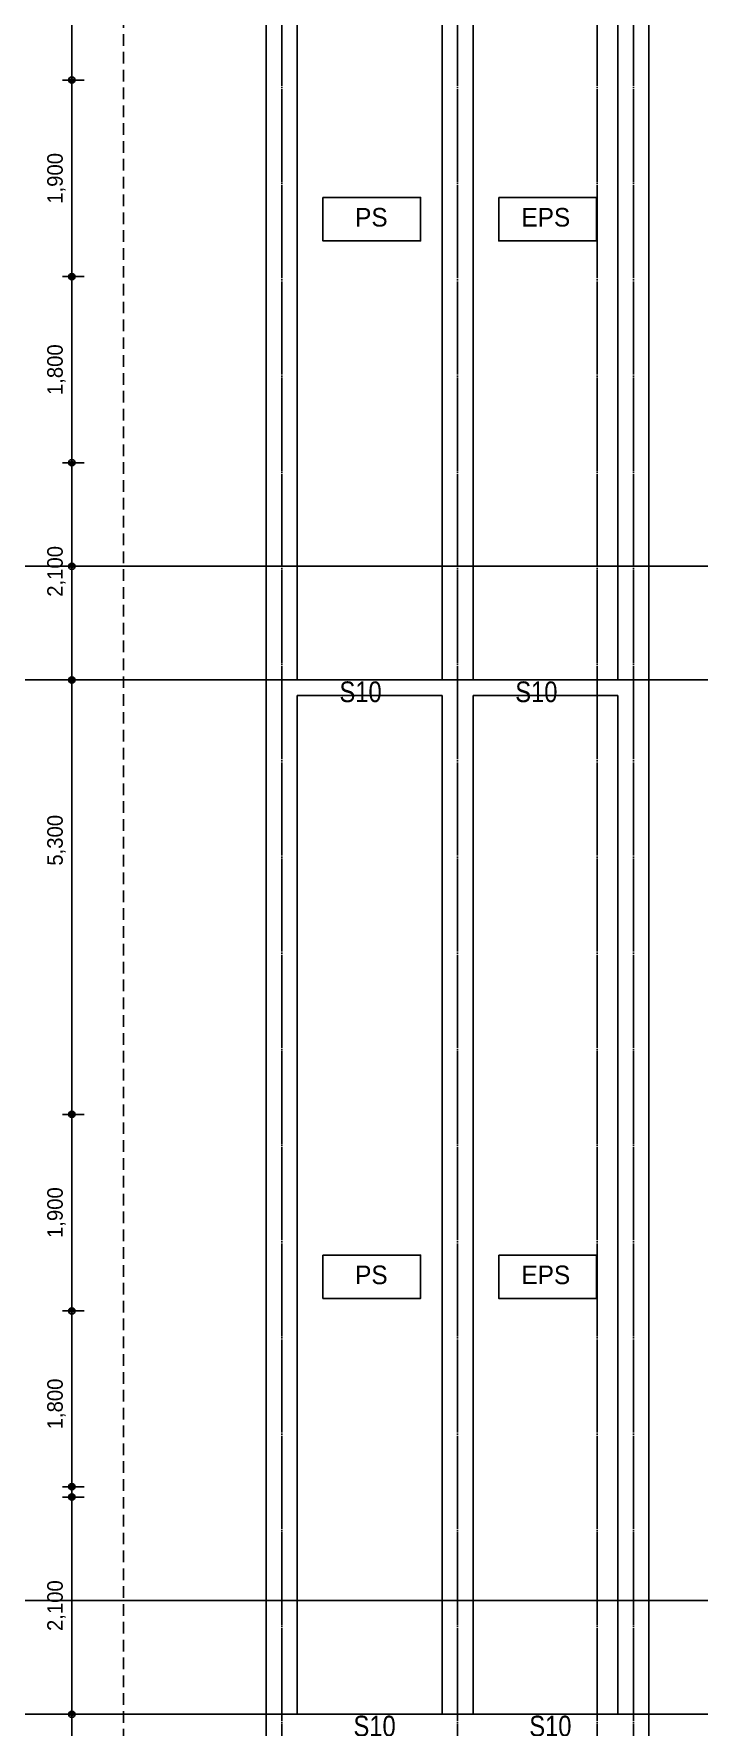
# Model space of a CAD drawing. Header units: millimetres. Extents: x 11948722 to 13111668, y -10771712 to -10232988.
# Drawn here: x 12228435 to 12234868, y -10556859 to -10540487 of the extents above; entities that cross this region are included whole.
import ezdxf
from ezdxf.enums import TextEntityAlignment as Align

# ---------------------------------------------------------------- set-up
doc = ezdxf.new("R2010")
doc.units = ezdxf.units.MM
doc.header["$LTSCALE"] = 150
doc.header["$MEASUREMENT"] = 0
doc.linetypes.add('CEN', pattern=[6.2, 6, -0.1, 0, -0.1])
doc.linetypes.add('HID', pattern=[2.3, 1.5, -0.8])
doc.layers.get('0').update_dxf_attribs({"linetype": 'CONTINUOUS'})
doc.layers.get('Defpoints').update_dxf_attribs({"color": 117, "linetype": 'CONTINUOUS'})
for name, color, linetype in [('A-중심선', 10, 'CEN'), ('CON-C', 2, 'CONTINUOUS'), ('elev', 8, 'HID'), ('Xref-계단단면도$0$3 dim0', 7, 'CONTINUOUS'), ('Xref-계단단면도$0$TEX', 3, 'CONTINUOUS'), ('Xref-계단단면도$0$TEX-SYM', 3, 'CONTINUOUS')]:
    doc.layers.add(name, color=color, linetype=linetype)
doc.styles.add('A.NARROW', font='ARIALN.TTF')
doc.styles.add('Xref-계단단면도$0$나눔고딕 Se', font='')
doc.styles.add('Xref-계단단면도$0$돋움', font='')
doc.styles.get('Xref-계단단면도$0$나눔고딕 Se').set_extended_font_data('Dotum')
doc.styles.get('Xref-계단단면도$0$돋움').set_extended_font_data('Dotum')
doc.dimstyles.new('Xref-계단단면도$0$A1-100', dxfattribs={"dimtxt": 3, "dimasz": 1, "dimexe": 2, "dimexo": 2, "dimgap": 1, "dimtad": 1, "dimdec": 0, "dimzin": 12, "dimdsep": 46, "dimlunit": 6, "dimtxsty": 'Xref-계단단면도$0$나눔고딕 Se', "dimblk1": 'Xref-계단단면도$0$DIMDOT', "dimblk2": 'Xref-계단단면도$0$DIMDOT', "dimsah": 1, "dimcen": -1, "dimdle": 2, "dimclrd": 256, "dimclre": 256, "dimclrt": 3, "dimadec": 0, "dimazin": 0, "dimtfac": 1, "dimtdec": 0, "dimtix": 1, "dimtmove": 2, "dimatfit": 3, "dimldrblk": 'Xref-계단단면도$0$DIMDOT', "dimfxl": 1, "dimtvp": 1, "dimtolj": 1, "dimtzin": 12, "dimlwd": -1, "dimlwe": -1, "dimarcsym": 0})

# ---------------------------------------------------------------- blocks, each defined once
blk = doc.blocks.new('Xref-계단단면도$0$DIMDOT')
at = {"color": 0}
blk.add_line((-2, 0), (2, 0), dxfattribs=at)
for radius in [0.5, 0.25]:
    blk.add_circle((0, 0), radius, dxfattribs=at)
blk = doc.blocks.new('*D831')
at = {"layer": 'Defpoints', "color": 0, "transparency": 16777216}
for p in [(12228591, -10544634), (12228591, -10546734), (12228802, -10546734)]:
    blk.add_point(p, dxfattribs=at)
at = {"layer": 'Xref-계단단면도$0$3 dim0', "transparency": 16777216}
for p, q in [((12228711, -10544634), (12228922, -10544634)), ((12228802, -10544694), (12228802, -10546674)), ((12228711, -10546734), (12228922, -10546734))]:
    blk.add_line(p, q, dxfattribs=at)
at = {"layer": 'Xref-계단단면도$0$3 dim0', "transparency": 16777216, "xscale": 60, "yscale": 60, "zscale": 60}
for p, rotation in [((12228802, -10544634), 90), ((12228802, -10546734), 270)]:
    blk.add_blockref('Xref-계단단면도$0$DIMDOT', p, dxfattribs=dict(at, rotation=rotation))
at = {"layer": 'Xref-계단단면도$0$3 dim0', "color": 3, "transparency": 16777216, "insert": (12228653, -10545684), "char_height": 150, "attachment_point": 5, "rotation": 90, "style": 'Xref-계단단면도$0$나눔고딕 Se'}
blk.add_mtext('\\A1;2,100', dxfattribs=at)
blk = doc.blocks.new('*D832')
at = {"layer": 'Defpoints', "color": 0, "transparency": 16777216}
for p in [(12228591, -10542834), (12228802, -10542834), (12228591, -10544634)]:
    blk.add_point(p, dxfattribs=at)
at = {"layer": 'Xref-계단단면도$0$3 dim0', "transparency": 16777216}
for p, q in [((12228711, -10542834), (12228922, -10542834)), ((12228802, -10544574), (12228802, -10542894)), ((12228711, -10544634), (12228922, -10544634))]:
    blk.add_line(p, q, dxfattribs=at)
at = {"layer": 'Xref-계단단면도$0$3 dim0', "transparency": 16777216, "xscale": 60, "yscale": 60, "zscale": 60}
for p, rotation in [((12228802, -10542834), 90), ((12228802, -10544634), 270)]:
    blk.add_blockref('Xref-계단단면도$0$DIMDOT', p, dxfattribs=dict(at, rotation=rotation))
at = {"layer": 'Xref-계단단면도$0$3 dim0', "color": 3, "transparency": 16777216, "insert": (12228653, -10543734), "char_height": 150, "attachment_point": 5, "rotation": 90, "style": 'Xref-계단단면도$0$나눔고딕 Se'}
blk.add_mtext('\\A1;1,800', dxfattribs=at)
blk = doc.blocks.new('*D833')
at = {"layer": 'Defpoints', "color": 0, "transparency": 16777216}
for p in [(12228591, -10540934), (12228802, -10540934), (12228591, -10542834)]:
    blk.add_point(p, dxfattribs=at)
at = {"layer": 'Xref-계단단면도$0$3 dim0', "transparency": 16777216}
for p, q in [((12228711, -10540934), (12228922, -10540934)), ((12228802, -10542774), (12228802, -10540994)), ((12228711, -10542834), (12228922, -10542834))]:
    blk.add_line(p, q, dxfattribs=at)
at = {"layer": 'Xref-계단단면도$0$3 dim0', "transparency": 16777216, "xscale": 60, "yscale": 60, "zscale": 60}
for p, rotation in [((12228802, -10540934), 90), ((12228802, -10542834), 270)]:
    blk.add_blockref('Xref-계단단면도$0$DIMDOT', p, dxfattribs=dict(at, rotation=rotation))
at = {"layer": 'Xref-계단단면도$0$3 dim0', "color": 3, "transparency": 16777216, "insert": (12228653, -10541884), "char_height": 150, "attachment_point": 5, "rotation": 90, "style": 'Xref-계단단면도$0$나눔고딕 Se'}
blk.add_mtext('\\A1;1,900', dxfattribs=at)
blk = doc.blocks.new('*D834')
at = {"layer": 'Defpoints', "color": 0, "transparency": 16777216}
for p in [(12228591, -10535634), (12228591, -10540934), (12228802, -10540934)]:
    blk.add_point(p, dxfattribs=at)
at = {"layer": 'Xref-계단단면도$0$3 dim0', "transparency": 16777216}
for p, q in [((12228711, -10535634), (12228922, -10535634)), ((12228802, -10535694), (12228802, -10540874)), ((12228711, -10540934), (12228922, -10540934))]:
    blk.add_line(p, q, dxfattribs=at)
at = {"layer": 'Xref-계단단면도$0$3 dim0', "transparency": 16777216, "xscale": 60, "yscale": 60, "zscale": 60}
for p, rotation in [((12228802, -10535634), 90), ((12228802, -10540934), 270)]:
    blk.add_blockref('Xref-계단단면도$0$DIMDOT', p, dxfattribs=dict(at, rotation=rotation))
at = {"layer": 'Xref-계단단면도$0$3 dim0', "color": 3, "transparency": 16777216, "insert": (12228653, -10538284), "char_height": 150, "attachment_point": 5, "rotation": 90, "style": 'Xref-계단단면도$0$나눔고딕 Se'}
blk.add_mtext('\\A1;5,300', dxfattribs=at)
blk = doc.blocks.new('*D837')
at = {"layer": 'Defpoints', "color": 0, "transparency": 16777216}
for p in [(12228591, -10554634), (12228591, -10556734), (12228802, -10556734)]:
    blk.add_point(p, dxfattribs=at)
at = {"layer": 'Xref-계단단면도$0$3 dim0', "transparency": 16777216}
for p, q in [((12228711, -10554634), (12228922, -10554634)), ((12228802, -10554694), (12228802, -10556674)), ((12228711, -10556734), (12228922, -10556734))]:
    blk.add_line(p, q, dxfattribs=at)
at = {"layer": 'Xref-계단단면도$0$3 dim0', "transparency": 16777216, "xscale": 60, "yscale": 60, "zscale": 60}
for p, rotation in [((12228802, -10554634), 90), ((12228802, -10556734), 270)]:
    blk.add_blockref('Xref-계단단면도$0$DIMDOT', p, dxfattribs=dict(at, rotation=rotation))
at = {"layer": 'Xref-계단단면도$0$3 dim0', "color": 3, "transparency": 16777216, "insert": (12228653, -10555684), "char_height": 150, "attachment_point": 5, "rotation": 90, "style": 'Xref-계단단면도$0$나눔고딕 Se'}
blk.add_mtext('\\A1;2,100', dxfattribs=at)
blk = doc.blocks.new('*D838')
at = {"layer": 'Defpoints', "color": 0, "transparency": 16777216}
for p in [(12228591, -10552834), (12228802, -10552834), (12228591, -10554634)]:
    blk.add_point(p, dxfattribs=at)
at = {"layer": 'Xref-계단단면도$0$3 dim0', "transparency": 16777216}
for p, q in [((12228711, -10552834), (12228922, -10552834)), ((12228802, -10554574), (12228802, -10552894)), ((12228711, -10554634), (12228922, -10554634))]:
    blk.add_line(p, q, dxfattribs=at)
at = {"layer": 'Xref-계단단면도$0$3 dim0', "transparency": 16777216, "xscale": 60, "yscale": 60, "zscale": 60}
for p, rotation in [((12228802, -10552834), 90), ((12228802, -10554634), 270)]:
    blk.add_blockref('Xref-계단단면도$0$DIMDOT', p, dxfattribs=dict(at, rotation=rotation))
at = {"layer": 'Xref-계단단면도$0$3 dim0', "color": 3, "transparency": 16777216, "insert": (12228653, -10553734), "char_height": 150, "attachment_point": 5, "rotation": 90, "style": 'Xref-계단단면도$0$나눔고딕 Se'}
blk.add_mtext('\\A1;1,800', dxfattribs=at)
blk = doc.blocks.new('*D839')
at = {"layer": 'Defpoints', "color": 0, "transparency": 16777216}
for p in [(12228591, -10550934), (12228802, -10550934), (12228591, -10552834)]:
    blk.add_point(p, dxfattribs=at)
at = {"layer": 'Xref-계단단면도$0$3 dim0', "transparency": 16777216}
for p, q in [((12228711, -10550934), (12228922, -10550934)), ((12228802, -10552774), (12228802, -10550994)), ((12228711, -10552834), (12228922, -10552834))]:
    blk.add_line(p, q, dxfattribs=at)
at = {"layer": 'Xref-계단단면도$0$3 dim0', "transparency": 16777216, "xscale": 60, "yscale": 60, "zscale": 60}
for p, rotation in [((12228802, -10550934), 90), ((12228802, -10552834), 270)]:
    blk.add_blockref('Xref-계단단면도$0$DIMDOT', p, dxfattribs=dict(at, rotation=rotation))
at = {"layer": 'Xref-계단단면도$0$3 dim0', "color": 3, "transparency": 16777216, "insert": (12228653, -10551884), "char_height": 150, "attachment_point": 5, "rotation": 90, "style": 'Xref-계단단면도$0$나눔고딕 Se'}
blk.add_mtext('\\A1;1,900', dxfattribs=at)
blk = doc.blocks.new('*D840')
at = {"layer": 'Defpoints', "color": 0, "transparency": 16777216}
for p in [(12228591, -10545634), (12228591, -10550934), (12228802, -10550934)]:
    blk.add_point(p, dxfattribs=at)
at = {"layer": 'Xref-계단단면도$0$3 dim0', "transparency": 16777216}
for p, q in [((12228711, -10545634), (12228922, -10545634)), ((12228802, -10545694), (12228802, -10550874)), ((12228711, -10550934), (12228922, -10550934))]:
    blk.add_line(p, q, dxfattribs=at)
at = {"layer": 'Xref-계단단면도$0$3 dim0', "transparency": 16777216, "xscale": 60, "yscale": 60, "zscale": 60}
for p, rotation in [((12228802, -10545634), 90), ((12228802, -10550934), 270)]:
    blk.add_blockref('Xref-계단단면도$0$DIMDOT', p, dxfattribs=dict(at, rotation=rotation))
at = {"layer": 'Xref-계단단면도$0$3 dim0', "color": 3, "transparency": 16777216, "insert": (12228653, -10548284), "char_height": 150, "attachment_point": 5, "rotation": 90, "style": 'Xref-계단단면도$0$나눔고딕 Se'}
blk.add_mtext('\\A1;5,300', dxfattribs=at)
blk = doc.blocks.new('*D844')
at = {"layer": 'Defpoints', "color": 0, "transparency": 16777216}
for p in [(12228591, -10554534), (12228591, -10559834), (12228802, -10559834)]:
    blk.add_point(p, dxfattribs=at)
at = {"layer": 'Xref-계단단면도$0$3 dim0', "transparency": 16777216}
for p, q in [((12228711, -10554534), (12228922, -10554534)), ((12228802, -10554594), (12228802, -10559774)), ((12228711, -10559834), (12228922, -10559834))]:
    blk.add_line(p, q, dxfattribs=at)
at = {"layer": 'Xref-계단단면도$0$3 dim0', "transparency": 16777216, "xscale": 60, "yscale": 60, "zscale": 60}
for p, rotation in [((12228802, -10554534), 90), ((12228802, -10559834), 270)]:
    blk.add_blockref('Xref-계단단면도$0$DIMDOT', p, dxfattribs=dict(at, rotation=rotation))
at = {"layer": 'Xref-계단단면도$0$3 dim0', "color": 3, "transparency": 16777216, "insert": (12228653, -10557184), "char_height": 150, "attachment_point": 5, "rotation": 90, "style": 'Xref-계단단면도$0$나눔고딕 Se'}
blk.add_mtext('\\A1;5,300', dxfattribs=at)

msp = doc.modelspace()

# ---------------------------------------------------------------- linework, layer by layer
at = {"layer": 'A-중심선'}
for p, q in [((12230832.6, -10528928.7), (12230832.6, -10579914.8)), ((12232532.6, -10528928.7), (12232532.6, -10579914.8)), ((12233882.6, -10528928.7), (12233882.6, -10579914.8)), ((12234232.6, -10528928.7), (12234232.6, -10579914.8))]:
    msp.add_line(p, q, dxfattribs=at)
at = {"layer": 'A-중심선', "linetype": 'ByBlock', "ltscale": 0.5}
for p, q in [((12221637.3, -10545633.8), (12239263.3, -10545633.8)), ((12221637.3, -10546733.8), (12239263.3, -10546733.8)), ((12221637.3, -10555633.8), (12239263.3, -10555633.8)), ((12221637.3, -10556733.8), (12239263.3, -10556733.8))]:
    msp.add_line(p, q, dxfattribs=at)
at = {"layer": 'CON-C'}
for p, q in [((12230682.6, -10531083.8), (12230682.6, -10578333.8)), ((12234382.6, -10566733.8), (12234382.6, -10531133.8)), ((12230982.6, -10546733.8), (12230982.6, -10535783.8)), ((12232382.6, -10535783.8), (12232382.6, -10546733.8)), ((12232682.6, -10546733.8), (12232682.6, -10535783.8)), ((12234082.6, -10546733.8), (12234082.6, -10535783.8)), ((12232382.6, -10546733.8), (12230982.6, -10546733.8)), ((12234082.6, -10546733.8), (12232682.6, -10546733.8)), ((12230982.6, -10546883.8), (12232382.6, -10546883.8)), ((12230982.6, -10556733.8), (12230982.6, -10546883.8)), ((12232382.6, -10546883.8), (12232382.6, -10556733.8)), ((12234082.6, -10546883.8), (12232682.6, -10546883.8)), ((12232682.6, -10556733.8), (12232682.6, -10546883.8)), ((12234082.6, -10556733.8), (12234082.6, -10546883.8)), ((12232382.6, -10556733.8), (12230982.6, -10556733.8)), ((12234082.6, -10556733.8), (12232682.6, -10556733.8))]:
    msp.add_line(p, q, dxfattribs=at)
at = {"layer": 'elev', "linetype": 'HID', "ltscale": 0.5}
msp.add_lwpolyline([(12229300.6, -10562853.8), (12229300.6, -10532427.1)], dxfattribs=at)
at = {"layer": 'Xref-계단단면도$0$TEX-SYM'}
for points in [[(12231229.9, -10542068), (12232174.3, -10542068), (12232174.3, -10542488), (12231229.9, -10542488)], [(12232929.9, -10542068), (12233874.3, -10542068), (12233874.3, -10542488), (12232929.9, -10542488)], [(12231229.9, -10552293.9), (12232174.3, -10552293.9), (12232174.3, -10552713.9), (12231229.9, -10552713.9)], [(12232929.9, -10552293.9), (12233874.3, -10552293.9), (12233874.3, -10552713.9), (12232929.9, -10552713.9)]]:
    msp.add_lwpolyline(points, close=True, dxfattribs=at)

# ---------------------------------------------------------------- texts
at = {"layer": 'Defpoints', "style": 'A.NARROW'}
for p in [(12231390.5, -10546848.2), (12233090.5, -10546848.2), (12231526, -10556848.2), (12233226, -10556848.2)]:
    msp.add_text('S10', height=200, dxfattribs=at).set_placement(p, align=Align.MIDDLE_LEFT)
at = {"layer": 'Xref-계단단면도$0$TEX', "style": 'Xref-계단단면도$0$돋움'}
for s, p in [('PS', (12231541.9, -10542259.9)), ('EPS', (12233150.2, -10542259.9)), ('PS', (12231541.9, -10552485.8)), ('EPS', (12233150.2, -10552485.8))]:
    msp.add_text(s, height=180, dxfattribs=at).set_placement(p, align=Align.MIDDLE_LEFT)

# ---------------------------------------------------------------- dimensions: what is measured, and where the dimension line sits
at = {"layer": 'Xref-계단단면도$0$3 dim0'}
for base, p1, p2, angle, picture, middle in [((12228802.1, -10540933.8), (12228591, -10535633.8), (12228591, -10540933.8), 270, '*D834', (12228652.5, -10538283.8)), ((12228802.1, -10540933.8), (12228591, -10542833.8), (12228591, -10540933.8), 90, '*D833', (12228652.5, -10541883.8)), ((12228802.1, -10542833.8), (12228591, -10544633.8), (12228591, -10542833.8), 90, '*D832', (12228652.5, -10543733.8)), ((12228802.1, -10546733.8), (12228591, -10544633.8), (12228591, -10546733.8), 270, '*D831', (12228652.5, -10545683.8)), ((12228802.1, -10550933.8), (12228591, -10545633.8), (12228591, -10550933.8), 270, '*D840', (12228652.5, -10548283.8)), ((12228802.1, -10550933.8), (12228591, -10552833.8), (12228591, -10550933.8), 90, '*D839', (12228652.5, -10551883.8)), ((12228802.1, -10552833.8), (12228591, -10554633.8), (12228591, -10552833.8), 90, '*D838', (12228652.5, -10553733.8)), ((12228802.1, -10559833.8), (12228591, -10554533.8), (12228591, -10559833.8), 270, '*D844', (12228652.5, -10557183.8)), ((12228802.1, -10556733.8), (12228591, -10554633.8), (12228591, -10556733.8), 270, '*D837', (12228652.5, -10555683.8))]:
    dim = msp.add_linear_dim(base=base, p1=p1, p2=p2, angle=angle, dimstyle='Xref-계단단면도$0$A1-100', override={"dimscale": 60, "dimtxt": 2.5}, dxfattribs=at)
    dim.commit()
    dim.dimension.update_dxf_attribs({"geometry": picture, "text_midpoint": middle})

doc.saveas('drawing.dxf')
